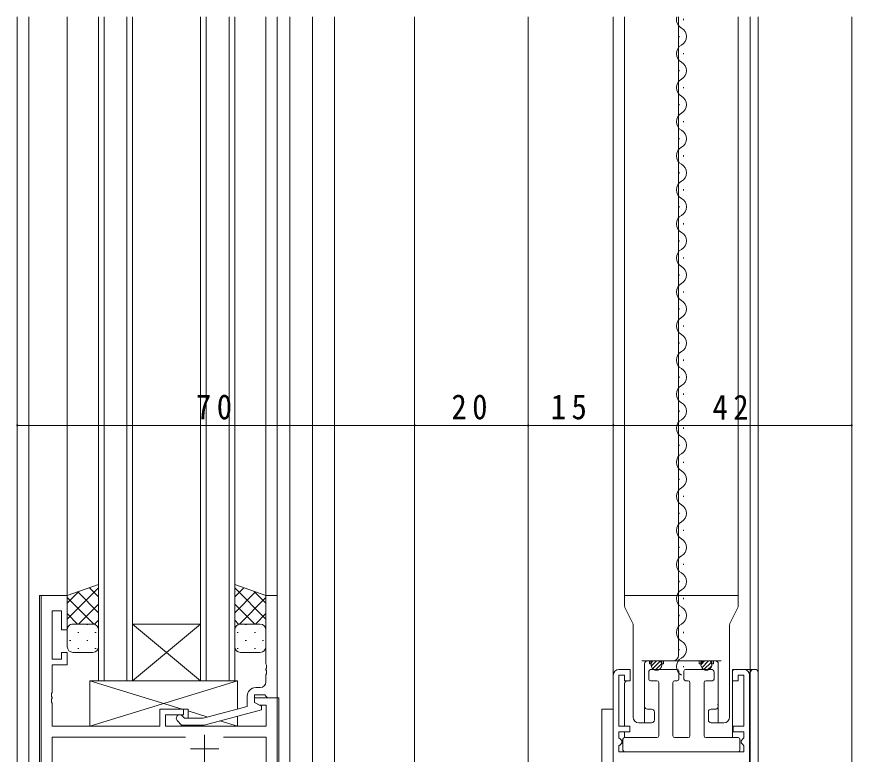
# Model space of a CAD drawing. Units: millimetres, scale not verified. Extents: x -594 to 539, y -420 to 386.
# Drawn here: x -446.1 to -298.8, y -116.1 to 13.9 of the extents above; entities that cross this region are included whole.
import ezdxf

# ---------------------------------------------------------------- set-up
doc = ezdxf.new("R2010")
doc.units = ezdxf.units.MM
doc.header["$LTSCALE"] = 2
for name, color, linetype, lineweight in [('0-3_YKK_11', 7, 'Continuous', 9), ('0-4_YKK_12', 2, 'Continuous', 9), ('0-5_YKK_13', 4, 'Continuous', 9), ('0-6_YKK_D', 6, 'Continuous', 9)]:
    doc.layers.add(name, color=color, linetype=linetype, lineweight=lineweight)
doc.styles.add('ＭＳ ゴシック', font='')
doc.styles.get('ＭＳ ゴシック').set_extended_font_data('MS Gothic')

msp = doc.modelspace()

# ---------------------------------------------------------------- linework, layer by layer
at = {"layer": '0-3_YKK_11'}
for p, q in [((-437.153, -88.149), (-441.753, -88.149)), ((-441.753, -88.149), (-441.753, -153.149)), ((-437.153, -94.149), (-437.153, -88.149)), ((-402.153, -88.149), (-402.153, -100.19)), ((-400.153, -88.149), (-402.153, -88.149)), ((-400.153, -106.149), (-400.153, -88.149)), ((-439.823, -90.849), (-438.153, -90.849)), ((-439.823, -99.349), (-439.823, -90.849)), ((-438.153, -90.849), (-438.153, -94.149)), ((-438.153, -94.149), (-437.153, -94.149)), ((-438.153, -98.149), (-438.153, -99.349)), ((-437.153, -98.149), (-438.153, -98.149)), ((-437.153, -100.349), (-437.153, -98.149)), ((-438.153, -99.349), (-439.823, -99.349)), ((-439.823, -100.349), (-437.153, -100.349)), ((-439.823, -105.19), (-439.823, -100.349)), ((-402.153, -100.19), (-402.033, -100.374)), ((-402.033, -100.924), (-402.153, -101.107)), ((-402.153, -101.107), (-402.153, -101.19)), ((-402.153, -101.19), (-402.033, -101.374)), ((-402.033, -100.374), (-402.033, -100.924)), ((-402.033, -101.374), (-402.033, -101.924)), ((-337.953, -101.149), (-339.953, -101.149)), ((-337.953, -103.149), (-337.953, -101.149)), ((-319.953, -101.149), (-319.953, -103.149)), ((-317.953, -101.149), (-319.953, -101.149)), ((-402.033, -101.924), (-402.153, -102.107)), ((-402.153, -102.107), (-402.153, -103.349)), ((-340.953, -102.149), (-340.953, -123.149)), ((-339.953, -102.149), (-338.953, -102.149)), ((-339.953, -111.149), (-339.953, -102.149)), ((-338.953, -102.149), (-338.953, -103.149)), ((-318.953, -102.149), (-317.953, -102.149)), ((-318.953, -103.149), (-318.953, -102.149)), ((-317.953, -102.149), (-317.953, -111.146)), ((-316.953, -123.149), (-316.953, -102.149)), ((-403.153, -104.349), (-403.953, -104.349)), ((-338.953, -103.149), (-337.953, -103.149)), ((-319.953, -103.149), (-318.953, -103.149)), ((-439.943, -105.374), (-439.823, -105.19)), ((-439.943, -105.924), (-439.943, -105.374)), ((-439.823, -106.107), (-439.943, -105.924)), ((-405.453, -105.849), (-405.453, -107.669)), ((-404.153, -105.649), (-402.353, -105.649)), ((-404.153, -106.949), (-404.153, -105.649)), ((-402.353, -105.649), (-402.153, -105.849)), ((-402.153, -105.849), (-401.853, -106.149)), ((-439.943, -106.374), (-439.823, -106.19)), ((-439.943, -106.924), (-439.943, -106.374)), ((-439.823, -107.107), (-439.943, -106.924)), ((-439.823, -106.19), (-439.823, -106.107)), ((-439.823, -111.149), (-439.823, -107.107)), ((-404.153, -106.149), (-404.153, -106.949)), ((-400.153, -106.149), (-404.153, -106.149)), ((-404.153, -106.949), (-403.287, -107.449)), ((-402.953, -107.641), (-404.153, -106.949)), ((-403.287, -107.449), (-402.083, -107.449)), ((-402.083, -107.449), (-402.083, -111.149)), ((-401.853, -106.149), (-400.153, -106.149)), ((-400.153, -125.149), (-400.153, -106.149)), ((-420.853, -108.149), (-420.853, -111.149)), ((-416.653, -108.149), (-420.853, -108.149)), ((-416.653, -109.149), (-416.653, -108.149)), ((-405.453, -107.669), (-413.215, -109.749)), ((-413.057, -110.949), (-402.953, -108.241)), ((-402.953, -108.241), (-402.953, -107.641)), ((-342.953, -108.149), (-340.953, -108.149)), ((-342.953, -120.149), (-342.953, -108.149)), ((-340.953, -108.149), (-340.953, -123.149)), ((-419.853, -109.149), (-416.653, -109.149)), ((-419.853, -111.149), (-419.853, -109.149)), ((-417.777, -110.173), (-417.002, -110.949)), ((-416.505, -109.749), (-416.929, -109.324)), ((-413.215, -109.749), (-416.505, -109.749)), ((-420.853, -111.149), (-439.823, -111.149)), ((-402.083, -111.149), (-419.853, -111.149)), ((-417.002, -110.949), (-413.057, -110.949)), ((-338.053, -111.149), (-339.953, -111.149)), ((-338.053, -112.149), (-338.053, -111.149)), ((-319.853, -111.146), (-319.853, -112.146)), ((-317.953, -111.146), (-319.853, -111.146)), ((-416.304, -113.079), (-439.823, -113.079)), ((-439.823, -113.079), (-439.823, -126.219)), ((-416.304, -113.079), (-439.823, -113.079)), ((-402.083, -113.079), (-409.603, -113.079)), ((-402.083, -126.219), (-402.083, -113.079)), ((-339.953, -112.149), (-338.053, -112.149)), ((-339.953, -113.178), (-339.953, -112.149)), ((-339.753, -113.378), (-339.953, -113.178)), ((-319.853, -112.146), (-317.953, -112.146)), ((-317.953, -113.199), (-318.153, -113.399)), ((-317.953, -112.146), (-317.953, -113.199)), ((-339.953, -114.619), (-339.753, -114.419)), ((-339.953, -115.649), (-339.953, -114.619)), ((-339.453, -113.678), (-339.753, -113.378)), ((-339.753, -114.419), (-339.453, -114.119)), ((-339.453, -114.119), (-339.453, -113.678)), ((-318.153, -113.399), (-318.453, -113.699)), ((-318.453, -113.699), (-318.453, -114.099)), ((-318.453, -114.099), (-318.153, -114.399)), ((-318.153, -114.399), (-317.953, -114.599)), ((-317.953, -114.599), (-317.953, -115.649)), ((-317.953, -115.649), (-339.953, -115.649))]:
    msp.add_line(p, q, dxfattribs=at)
at = {"layer": '0-3_YKK_11', "color": 2}
for p, q in [((-412.953, -112.649), (-412.953, -117.649)), ((-415.453, -115.149), (-410.453, -115.149))]:
    msp.add_line(p, q, dxfattribs=at)
at = {"layer": '0-3_YKK_11'}
for centre, radius, start, end in [((-339.953, -102.149), 1, 90, 179.99998), ((-317.953, -102.149), 1, 0, 89.99998), ((-403.953, -105.849), 1.5, 90, 179.99998), ((-403.153, -103.349), 1, 270, 359.99998), ((-417.353, -109.749), 0.6, 44.99998, 225)]:
    msp.add_arc(centre, radius, start, end, dxfattribs=at)
at = {"layer": '0-4_YKK_12'}
for p, q in [((-445.953, 13.851), (-445.953, -178.149)), ((-443.953, 13.851), (-443.953, -153.149)), ((-437.153, -88.149), (-437.153, 13.851)), ((-431.653, -103.148), (-431.653, 13.851)), ((-430.653, 13.851), (-430.653, -103.148)), ((-426.653, -103.148), (-426.653, 13.851)), ((-425.653, 13.851), (-425.653, -103.148)), ((-413.653, -103.148), (-413.653, 13.851)), ((-412.653, 13.851), (-412.653, -103.148)), ((-408.653, -103.148), (-408.653, 13.851)), ((-407.653, 13.851), (-407.653, -103.148)), ((-402.153, -88.149), (-402.153, 13.851)), ((-400.153, -88.449), (-400.153, 13.851)), ((-397.953, -130.149), (-397.953, 13.851)), ((-393.953, 13.851), (-393.953, -125.149)), ((-390.053, 13.851), (-390.053, -125.149)), ((-375.953, 13.851), (-375.953, -123.449)), ((-355.953, 13.851), (-355.953, -123.449)), ((-340.953, 13.851), (-340.953, -120.649)), ((-338.953, -88.149), (-338.953, 13.851)), ((-329.453, -88.149), (-329.453, 13.851)), ((-328.574, 13.251), (-328.574, 13.451)), ((-318.953, 13.851), (-318.953, -88.149)), ((-316.853, -120.649), (-316.853, 13.851)), ((-315.453, 13.851), (-315.453, -120.649)), ((-298.953, 13.851), (-298.953, -120.649)), ((-329.334, 10.251), (-329.334, 10.451)), ((-328.574, 7.251), (-328.574, 7.451)), ((-329.334, 4.251), (-329.334, 4.451)), ((-328.574, 1.251), (-328.574, 1.451)), ((-329.334, -1.749), (-329.334, -1.549)), ((-328.574, -4.749), (-328.574, -4.549)), ((-329.334, -7.749), (-329.334, -7.549)), ((-328.574, -10.749), (-328.574, -10.549)), ((-329.334, -13.749), (-329.334, -13.549)), ((-328.574, -16.749), (-328.574, -16.549)), ((-329.334, -19.749), (-329.334, -19.549)), ((-328.574, -22.749), (-328.574, -22.549)), ((-329.334, -25.749), (-329.334, -25.549)), ((-328.574, -28.749), (-328.574, -28.549)), ((-329.334, -31.749), (-329.334, -31.549)), ((-328.574, -34.749), (-328.574, -34.549)), ((-329.334, -37.749), (-329.334, -37.549)), ((-340.956, -38.931), (-340.964, -123.141)), ((-328.574, -40.749), (-328.574, -40.549)), ((-329.334, -43.749), (-329.334, -43.549)), ((-328.574, -46.749), (-328.574, -46.549)), ((-329.334, -49.749), (-329.334, -49.549)), ((-328.574, -52.749), (-328.574, -52.549)), ((-329.334, -55.749), (-329.334, -55.549)), ((-328.574, -58.749), (-328.574, -58.549)), ((-329.334, -61.749), (-329.334, -61.549)), ((-328.574, -64.749), (-328.574, -64.549)), ((-329.334, -67.749), (-329.334, -67.549)), ((-328.574, -70.749), (-328.574, -70.549)), ((-329.334, -73.749), (-329.334, -73.549)), ((-328.574, -76.749), (-328.574, -76.549)), ((-329.334, -79.749), (-329.334, -79.549)), ((-328.574, -82.749), (-328.574, -82.549)), ((-329.334, -85.749), (-329.334, -85.549)), ((-437.153, -88.149), (-442.023, -88.149)), ((-442.023, -153.149), (-442.023, -88.149)), ((-328.574, -88.749), (-328.574, -88.549)), ((-329.334, -91.749), (-329.334, -91.549)), ((-413.653, -103.148), (-425.653, -93.148)), ((-425.653, -103.148), (-413.653, -93.148)), ((-425.653, -93.148), (-413.653, -93.148)), ((-328.574, -94.749), (-328.574, -94.549)), ((-329.334, -97.749), (-329.334, -97.549)), ((-328.574, -100.749), (-328.574, -100.549)), ((-425.653, -103.148), (-431.653, -103.148)), ((-425.653, -103.148), (-413.653, -103.148)), ((-407.653, -103.148), (-413.653, -103.148)), ((-400.453, -106.149), (-399.883, -106.149)), ((-399.883, -106.149), (-399.883, -125.147))]:
    msp.add_line(p, q, dxfattribs=at)
for centre, start, end in [((-328.115, 13.351), 163.07802, 240.79745), ((-329.792, 10.351), 299.20253, 60.79745), ((-328.115, 7.351), 119.20253, 240.79745), ((-329.792, 4.351), 299.20253, 60.79745), ((-328.115, 1.351), 119.20253, 240.79745), ((-329.792, -1.649), 299.20253, 60.79745), ((-328.115, -4.649), 119.20253, 240.79745), ((-329.792, -7.649), 299.20253, 60.79745), ((-328.115, -10.649), 119.20253, 240.79745), ((-329.792, -13.649), 299.20253, 60.79745), ((-328.115, -16.649), 119.20253, 240.79745), ((-329.792, -19.649), 299.20253, 60.79745), ((-328.115, -22.649), 119.20253, 240.79745), ((-329.792, -25.649), 299.20253, 60.79745), ((-328.115, -28.649), 119.20253, 240.79745), ((-329.792, -31.649), 299.20253, 60.79745), ((-328.115, -34.649), 119.20253, 240.79745), ((-329.792, -37.649), 299.20253, 60.79745), ((-328.115, -40.649), 119.20253, 240.79745), ((-329.792, -43.649), 299.20253, 60.79745), ((-328.115, -46.649), 119.20253, 240.79745), ((-329.792, -49.649), 299.20253, 60.79745), ((-328.115, -52.649), 119.20253, 240.79745), ((-329.792, -55.649), 299.20253, 60.79745), ((-328.115, -58.649), 119.20253, 240.79745), ((-329.792, -61.649), 299.20253, 60.79745), ((-328.115, -64.649), 119.20253, 240.79745), ((-329.792, -67.649), 299.20253, 60.79745), ((-328.115, -70.649), 119.20253, 240.79745), ((-329.792, -73.649), 299.20253, 60.79745), ((-328.115, -76.649), 119.20253, 240.79745), ((-329.792, -79.649), 299.20253, 60.79745), ((-328.115, -82.649), 119.20253, 240.79745), ((-329.792, -85.649), 299.20253, 60.79745), ((-328.115, -88.649), 119.20253, 240.79745), ((-329.792, -91.649), 299.20253, 60.79745), ((-328.115, -94.649), 119.20253, 240.79745), ((-329.792, -97.649), 299.20253, 60.79745), ((-328.115, -100.649), 119.20253, 240.79745)]:
    msp.add_arc(centre, 1.718, start, end, dxfattribs=at)
at = {"layer": '0-5_YKK_13'}
for p, q in [((-431.653, -86.184), (-437.153, -88.149)), ((-431.653, -86.801), (-437.153, -92.301)), ((-433.236, -86.75), (-431.653, -88.333)), ((-431.653, -94.149), (-431.653, -86.184)), ((-407.653, -86.184), (-402.153, -88.149)), ((-407.653, -94.149), (-407.653, -86.184)), ((-406.07, -86.75), (-407.653, -88.333)), ((-407.653, -86.801), (-402.153, -92.301)), ((-435.094, -87.413), (-437.153, -89.473)), ((-437.153, -88.149), (-437.153, -94.149)), ((-435.32, -87.494), (-431.653, -91.161)), ((-403.986, -87.494), (-407.653, -91.161)), ((-404.213, -87.413), (-402.153, -89.473)), ((-402.153, -88.149), (-402.153, -94.149)), ((-338.953, -90.031), (-338.953, -88.149)), ((-338.953, -88.149), (-333.953, -88.149)), ((-338.953, -88.149), (-318.953, -88.149)), ((-329.453, -98.649), (-329.453, -88.149)), ((-324.453, -88.149), (-318.953, -88.149)), ((-318.953, -90.031), (-318.953, -88.149)), ((-437.153, -88.49), (-432.494, -93.149)), ((-431.653, -89.629), (-435.172, -93.149)), ((-407.653, -89.629), (-404.134, -93.149)), ((-402.153, -88.49), (-406.812, -93.149)), ((-338.901, -90.254), (-337.506, -93.043)), ((-320.401, -93.043), (-319.006, -90.254)), ((-437.153, -91.318), (-435.323, -93.149)), ((-431.653, -92.458), (-432.344, -93.149)), ((-407.653, -92.458), (-406.962, -93.149)), ((-402.153, -91.318), (-403.984, -93.149)), ((-437.153, -97.149), (-437.153, -94.149)), ((-436.568, -93.239), (-436.533, -93.239)), ((-436.153, -93.149), (-432.653, -93.149)), ((-433.703, -93.239), (-433.503, -93.239)), ((-431.653, -94.149), (-431.653, -97.149)), ((-407.653, -94.149), (-407.653, -97.149)), ((-403.153, -93.149), (-406.653, -93.149)), ((-405.603, -93.239), (-405.803, -93.239)), ((-402.739, -93.239), (-402.773, -93.239)), ((-402.153, -97.149), (-402.153, -94.149)), ((-337.453, -93.267), (-337.453, -109.549)), ((-320.453, -93.267), (-320.453, -109.549)), ((-435.318, -94.654), (-435.118, -94.654)), ((-432.288, -94.654), (-432.088, -94.654)), ((-407.018, -94.654), (-407.218, -94.654)), ((-403.988, -94.654), (-404.188, -94.654)), ((-436.733, -96.069), (-436.533, -96.069)), ((-433.703, -96.069), (-433.503, -96.069)), ((-405.603, -96.069), (-405.803, -96.069)), ((-402.573, -96.069), (-402.773, -96.069)), ((-432.652, -98.149), (-436.153, -98.149)), ((-435.318, -97.484), (-435.118, -97.484)), ((-432.288, -97.484), (-432.088, -97.484)), ((-407.018, -97.484), (-407.218, -97.484)), ((-406.654, -98.149), (-403.153, -98.149)), ((-403.988, -97.484), (-404.188, -97.484)), ((-335.953, -99.649), (-321.953, -99.649)), ((-334.603, -100.149), (-334.603, -99.649)), ((-334.322, -100.149), (-334.322, -99.649)), ((-334.279, -100.565), (-333.363, -99.649)), ((-334.026, -101.019), (-332.683, -99.676)), ((-332.385, -100.149), (-332.385, -99.649)), ((-325.803, -100.149), (-325.803, -99.649)), ((-325.522, -100.149), (-325.522, -99.649)), ((-325.5, -100.272), (-324.877, -99.649)), ((-325.365, -100.843), (-324.17, -99.649)), ((-325.001, -101.187), (-323.715, -99.901)), ((-323.585, -100.149), (-323.585, -99.649)), ((-335.453, -100.149), (-335.453, -110.549)), ((-334.603, -100.149), (-334.322, -100.149)), ((-334.203, -101.149), (-329.703, -101.149)), ((-333.573, -101.273), (-332.429, -100.129)), ((-329.403, -101.449), (-329.403, -102.849)), ((-328.503, -102.849), (-328.503, -101.449)), ((-328.203, -101.149), (-323.703, -101.149)), ((-325.803, -100.149), (-325.522, -100.149)), ((-324.392, -101.285), (-323.617, -100.51)), ((-322.453, -100.149), (-322.453, -110.549)), ((-315.953, -101.149), (-319.453, -101.149)), ((-334.703, -102.849), (-334.703, -101.649)), ((-323.203, -101.649), (-323.203, -102.849)), ((-319.953, -101.649), (-319.953, -113.149)), ((-407.153, -103.149), (-433.153, -111.149)), ((-433.153, -103.149), (-416.903, -108.149)), ((-433.153, -103.149), (-433.153, -111.149)), ((-407.153, -103.149), (-433.153, -103.149)), ((-407.753, -103.149), (-431.753, -103.149)), ((-407.153, -108.124), (-407.153, -103.149)), ((-338.953, -103.649), (-338.953, -111.149)), ((-333.253, -103.149), (-334.403, -103.149)), ((-332.953, -112.849), (-332.953, -103.449)), ((-330.453, -103.449), (-330.453, -112.849)), ((-329.703, -103.149), (-330.153, -103.149)), ((-327.753, -103.149), (-328.203, -103.149)), ((-327.453, -112.849), (-327.453, -103.449)), ((-324.953, -103.449), (-324.953, -112.849)), ((-323.503, -103.149), (-324.653, -103.149)), ((-420.853, -108.149), (-415.853, -108.149)), ((-420.853, -111.149), (-420.853, -108.149)), ((-415.853, -108.149), (-415.853, -109.749)), ((-415.853, -108.472), (-412.407, -109.532)), ((-334.953, -108.149), (-334.203, -108.149)), ((-333.703, -110.049), (-333.703, -108.649)), ((-324.203, -108.649), (-324.203, -110.049)), ((-322.953, -108.149), (-323.703, -108.149)), ((-410.249, -110.196), (-407.153, -111.149)), ((-407.153, -111.149), (-407.153, -109.367)), ((-433.153, -111.149), (-420.853, -111.149)), ((-415.853, -110.949), (-415.853, -111.149)), ((-415.853, -110.949), (-415.853, -111.149)), ((-415.853, -111.149), (-407.153, -111.149)), ((-334.203, -110.549), (-336.453, -110.549)), ((-323.703, -110.549), (-321.453, -110.549)), ((-338.953, -112.149), (-338.953, -113.149)), ((-338.953, -113.149), (-333.253, -113.149)), ((-330.153, -113.149), (-327.753, -113.149)), ((-324.653, -113.149), (-318.953, -113.149)), ((-339.253, -115.349), (-339.253, -113.449)), ((-318.653, -113.449), (-318.653, -115.349)), ((-318.953, -115.649), (-338.953, -115.649)), ((-338.453, -115.649), (-319.253, -115.649))]:
    msp.add_line(p, q, dxfattribs=at)
for points in [[(-332.385, -100.149), (-332.103, -100.149), (-332.103, -99.649)], [(-323.585, -100.149), (-323.303, -100.149), (-323.303, -99.649)]]:
    msp.add_lwpolyline(points, dxfattribs=at)
for centre, radius, start, end in [((-338.453, -90.031), 0.5, 180, 206.56505), ((-319.453, -90.031), 0.5, 333.43494, 0), ((-436.153, -94.149), 1, 89.99976, 179.99976), ((-432.653, -94.149), 1, 359.99976, 89.99976), ((-406.653, -94.149), 1, 90.00009, 180.00009), ((-403.153, -94.149), 1, 0.00009, 90.00009), ((-337.953, -93.267), 0.5, 0, 26.56505), ((-319.953, -93.267), 0.5, 153.43494, 180), ((-436.153, -97.149), 1, 179.99976, 269.99976), ((-432.653, -97.149), 1, 269.99976, 359.99976), ((-406.653, -97.149), 1, 180.00009, 270.00009), ((-403.153, -97.149), 1, 270.00009, 0.00009), ((-334.953, -100.149), 0.5, 90, 180), ((-333.353, -100.399), 1, 131.40961, 165.52248), ((-333.353, -100.349), 0.95, 132.5369, 47.46309), ((-333.353, -100.399), 1, 14.47751, 48.59038), ((-330.453, -98.649), 1, 270, 0), ((-324.553, -100.399), 1, 131.40961, 165.52248), ((-324.553, -100.349), 0.95, 132.5369, 47.46309), ((-324.553, -100.399), 1, 14.47751, 48.59038), ((-322.953, -100.149), 0.5, 0, 90), ((-334.203, -101.649), 0.5, 90, 180), ((-329.703, -101.449), 0.3, 0, 90), ((-328.203, -101.449), 0.3, 90, 180), ((-323.703, -101.649), 0.5, 0, 90), ((-319.453, -101.649), 0.5, 64.34229, 180), ((-316.253, -101.649), 0.5, 90, 180), ((-315.953, -101.649), 0.5, 0, 90), ((-334.403, -102.849), 0.3, 180, 270), ((-329.703, -102.849), 0.3, 270, 0), ((-328.203, -102.849), 0.3, 180, 270), ((-323.503, -102.849), 0.3, 270, 0), ((-338.453, -103.649), 0.5, 90, 180), ((-333.253, -103.449), 0.3, 0, 90), ((-330.153, -103.449), 0.3, 90, 180), ((-327.753, -103.449), 0.3, 0, 90), ((-324.653, -103.449), 0.3, 90, 180), ((-322.953, -107.649), 0.5, 270, 39.60085), ((-334.953, -107.649), 0.5, 180, 270), ((-334.203, -108.649), 0.5, 0, 90), ((-323.703, -108.649), 0.5, 90, 180), ((-336.453, -109.549), 1, 180, 270), ((-334.203, -110.049), 0.5, 270, 0), ((-323.703, -110.049), 0.5, 180, 270), ((-321.453, -109.549), 1, 270, 0), ((-338.953, -113.449), 0.3, 90, 180), ((-333.253, -112.849), 0.3, 270, 0), ((-330.153, -112.849), 0.3, 180, 270), ((-327.753, -112.849), 0.3, 270, 0), ((-324.653, -112.849), 0.3, 180, 270), ((-318.953, -113.449), 0.3, 0, 90), ((-338.953, -115.349), 0.3, 180, 270), ((-318.953, -115.349), 0.3, 270, 0)]:
    msp.add_arc(centre, radius, start, end, dxfattribs=at)
at = {"layer": '0-6_YKK_D'}
for p, q in [((-445.953, -85.149), (-445.953, -57.149)), ((-375.953, -85.149), (-375.953, -57.149)), ((-375.953, -85.149), (-375.953, -57.149)), ((-355.953, -83.978), (-355.953, -57.149)), ((-355.953, -85.149), (-355.953, -57.149)), ((-340.953, -83.85), (-340.953, -57.149)), ((-340.953, -83.85), (-340.953, -57.149)), ((-298.953, -83.492), (-298.953, -57.149)), ((-445.953, -58.149), (-375.953, -58.149)), ((-375.953, -58.149), (-355.953, -58.149)), ((-355.953, -58.149), (-340.953, -58.149)), ((-340.953, -58.149), (-298.953, -58.149))]:
    msp.add_line(p, q, dxfattribs=at)
for centre, start, end in [((-445.953, -58.149), 0, 180), ((-445.953, -58.149), 180, 0), ((-375.953, -58.149), 0, 180), ((-375.953, -58.149), 0, 180), ((-375.953, -58.149), 180, 0), ((-375.953, -58.149), 180, 0), ((-355.953, -58.149), 0, 180), ((-355.953, -58.149), 0, 180), ((-355.953, -58.149), 180, 0), ((-355.953, -58.149), 180, 0), ((-340.953, -58.149), 0, 180), ((-340.953, -58.149), 0, 180), ((-340.953, -58.149), 180, 0), ((-340.953, -58.149), 180, 0), ((-298.953, -58.149), 0, 180), ((-298.953, -58.149), 180, 0)]:
    msp.add_arc(centre, 0.106, start, end, dxfattribs=at)

# ---------------------------------------------------------------- texts
at = {"layer": '0-6_YKK_D', "color": 7, "char_height": 4.399, "attachment_point": 7, "style": 'ＭＳ ゴシック'}
for s, insert in [('\\T1.36;\\W0.9;70', (-414.473, -57.149)), ('\\T1.36;\\W0.9;20', (-369.473, -57.149)), ('\\T1.36;\\W0.9;15', (-351.973, -57.149)), ('\\T1.36;\\W0.9;42', (-323.473, -57.149))]:
    msp.add_mtext(s, dxfattribs=dict(at, insert=insert))

doc.saveas('drawing.dxf')
